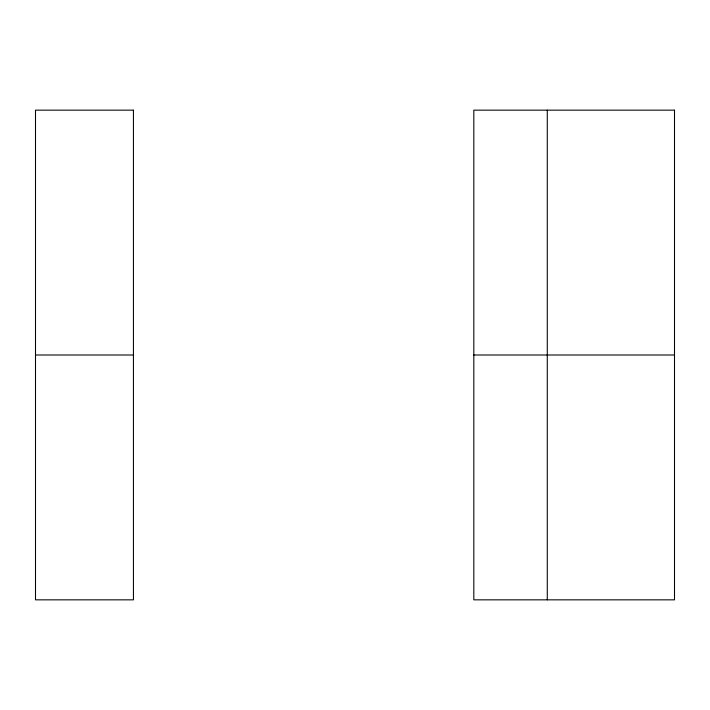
<?xml version="1.0" encoding="UTF-8"?>
<svg xmlns="http://www.w3.org/2000/svg" width="710" height="710" viewBox="0 0 710 710"><rect width="100%" height="100%" fill="white"/><g stroke="black" fill="none" stroke-linecap="round" stroke-linejoin="round"><path stroke-width="1.06" d="M35.5 355L133.436 355M473.818 355L674.5 355M547.277 110.156L547.277 599.843M133.436 110.156L35.5 110.156L35.5 599.843L133.436 599.843L133.436 110.156M674.5 110.156L473.818 110.156L473.818 599.843L674.5 599.843L674.5 110.156"/></g></svg>
